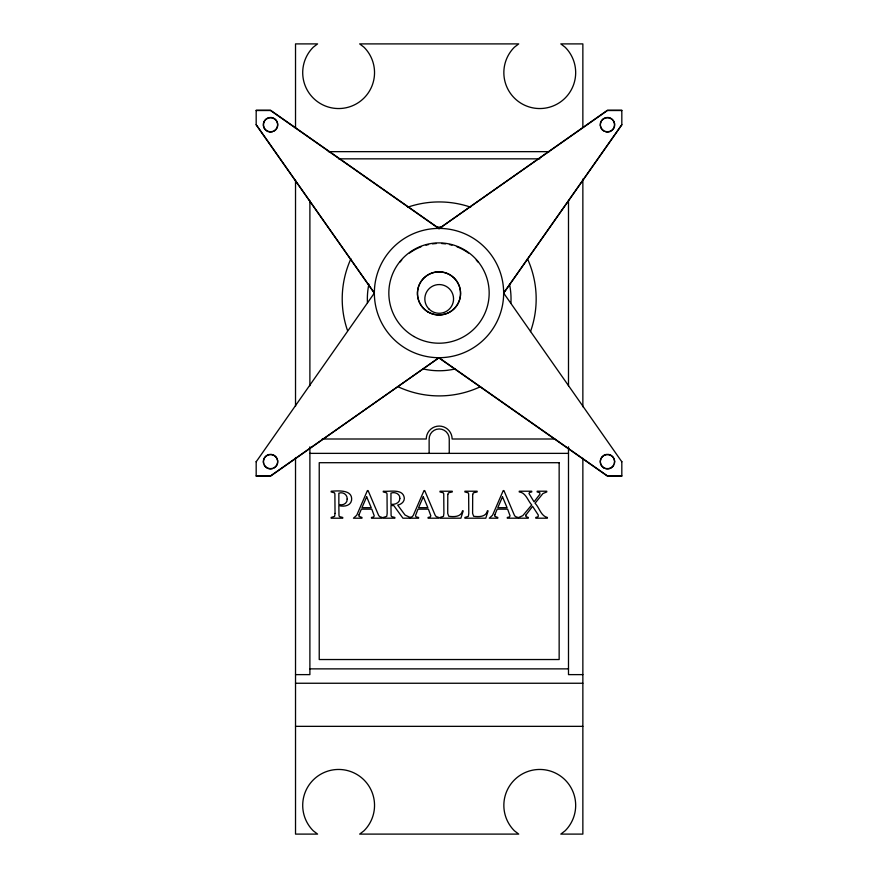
<?xml version="1.0" encoding="UTF-8"?>
<svg xmlns="http://www.w3.org/2000/svg" width="878" height="878" viewBox="0 0 878 878"><rect width="100%" height="100%" fill="white"/><g stroke="black" fill="none" stroke-linecap="round" stroke-linejoin="round"><path stroke-width="1.32" d="M256.178 461.784L374.346 293.065L256.178 124.61M621.822 461.784L503.654 293.065A64.654 64.654 0 0 0 406.679 237.06A64.654 64.654 0 0 0 406.679 349.038A64.654 64.654 0 0 0 503.654 293.054L621.822 124.61M256.178 110.518L270.545 110.518L439 228.686L607.455 110.244L621.822 110.244L621.822 124.885L503.654 293.065M439 228.686L607.455 110.518L621.822 110.518M256.178 475.876L270.545 475.876L439 357.708L607.455 475.876L621.822 475.876M256.178 461.51L256.178 476.15L270.545 476.15L439 357.708M410.125 517.46L412.276 516.681L413.34 515.243L424.019 490.593L424.711 490.593L435.181 515.276L436.157 516.56L438.737 517.46L438.737 518.196L428.091 518.196L428.091 517.46L430.275 516.923L430.835 515.814L428.409 509.163L417.961 509.163L415.459 515.77L416.04 516.857L418.586 517.46L418.586 518.196L402.925 518.196L393.794 505.585L390.962 505.585L391.105 515.485L391.522 516.582L394.848 517.46L394.848 518.196L383.28 518.196L383.28 517.46L386.748 516.352L387.165 513.421L387.022 493.93L386.605 492.832L383.28 491.954L383.28 491.219C389.766 491.932 403.189 488.234 404.33 498.155C404.462 501.865 401.092 504.521 397.69 505.069L405.032 515.024L410.125 517.46L410.125 518.196M439 228.412L270.545 110.244L256.178 110.244L256.178 124.885L374.346 293.065M328.361 151.653L549.343 151.653M338.623 158.841L539.761 158.841M322.204 439L426.258 439A12.929 12.929 0 0 1 439.187 426.071A12.929 12.929 0 0 1 452.126 439L554.808 439M309.89 453.366L568.494 453.366M439 357.983L607.455 476.15L621.822 476.15L621.822 461.51M309.89 668.871L568.494 668.871M295.524 674.622L309.89 674.622L309.89 446.836M582.86 674.622L568.494 674.622L568.494 446.836M295.524 683.249L582.86 683.249M295.524 726.347L582.86 726.347M582.86 127.101L582.86 43.9L560.812 43.9L565.158 47.236A35.921 35.921 0 0 1 565.158 98.029A35.921 35.921 0 0 1 514.365 98.029A35.921 35.921 0 0 1 514.365 47.236L518.711 43.9L359.673 43.9L364.019 47.236A35.921 35.921 0 0 1 364.019 98.029A35.921 35.921 0 0 1 313.226 98.029A35.921 35.921 0 0 1 313.226 47.236L317.573 43.9L295.524 43.9L295.524 128.462M582.86 179.035L582.86 406.766M582.86 458.316L582.86 834.1L560.812 834.1L565.158 830.764A35.921 35.921 0 0 0 565.158 779.971A35.921 35.921 0 0 0 514.365 779.971A35.921 35.921 0 0 0 514.365 830.764L518.711 834.1L359.673 834.1L364.019 830.764A35.921 35.921 0 0 0 364.019 779.971A35.921 35.921 0 0 0 313.226 779.971A35.921 35.921 0 0 0 313.226 830.764L317.573 834.1L295.524 834.1L295.524 457.515M568.494 200.941L568.494 385.76M449.251 453.366L449.251 439A10.053 10.053 0 0 0 439.187 428.947A10.053 10.053 0 0 0 429.133 439L429.133 453.366M309.89 200.941L309.89 385.76M295.524 180.407L295.524 406.294M400.017 262.039A50.167 50.156 0 0 1 401.729 260.042M409.521 253.029A50.167 50.156 0 0 1 421.034 246.784M426.017 245.16A50.167 50.156 0 0 1 428.552 244.556M432.448 243.886A50.167 50.156 0 0 1 436.388 243.524M441.612 243.524A50.167 50.156 0 0 1 445.552 243.886M449.448 244.556A50.167 50.156 0 0 1 451.983 245.16M456.966 246.784A50.167 50.156 0 0 1 468.479 253.029M476.271 260.042A50.167 50.156 0 0 1 477.983 262.039M272.399 131.832A7.189 7.189 0 0 1 263.466 123.644A7.189 7.189 0 0 1 274.66 119.002A7.189 7.189 0 0 1 274.134 131.107M603.866 131.107A7.189 7.189 0 0 1 603.34 119.002A7.189 7.189 0 0 1 614.534 123.644A7.189 7.189 0 0 1 605.6 131.832M613.678 465.373A7.189 7.189 0 0 1 605.6 468.72M603.866 468.007A7.189 7.189 0 0 1 600.947 458.755A7.189 7.189 0 0 1 609.914 455.034A7.189 7.189 0 0 1 614.391 463.65M263.609 463.65A7.189 7.189 0 0 1 268.086 455.034A7.189 7.189 0 0 1 277.053 458.755A7.189 7.189 0 0 1 274.134 468.007M272.399 468.72A7.189 7.189 0 0 1 264.322 465.373M509.514 284.231A71.831 71.831 0 0 1 510.919 302.921M455.199 368.947A71.831 71.831 0 0 1 423.185 368.947M367.465 302.921A71.831 71.831 0 0 1 368.87 284.231M436.52 227.128A71.831 71.831 0 0 1 441.853 227.128M527.448 258.725A96.975 96.975 0 0 1 530.477 331.643M480.606 386.616A96.975 96.975 0 0 1 397.778 386.616M347.458 330.38A96.975 96.975 0 0 1 350.937 258.725M407.732 207.186A96.975 96.975 0 0 1 470.652 207.186M447.791 494.479L447.714 513.4L448.768 516.286C453.926 516.933 461.093 517.175 462.563 510.733L463.211 510.875L460.906 518.196L440.01 518.196L440.01 517.46L443.478 516.352L443.895 513.4L443.752 493.941L443.335 492.832L440.01 491.954L440.01 491.219L452.236 491.219L452.236 491.954L448.482 492.821L447.791 494.479M472.682 494.479L472.605 513.4L473.659 516.286C478.828 516.933 485.984 517.175 487.455 510.733L488.102 510.875L485.797 518.196L464.901 518.196L464.901 517.46L468.369 516.352L468.786 513.4L468.643 493.941L468.226 492.832L464.901 491.954L464.901 491.219L477.127 491.219L477.127 491.954L473.385 492.821L472.682 494.479M335.034 513.421L334.628 516.352L331.171 517.46L331.171 518.196L342.727 518.196L342.727 517.46L339.402 516.582L338.985 515.485L338.853 505.563C343.561 506.99 350.596 506.046 351.584 500.251C352.868 489.298 337.909 490.846 331.171 491.219L331.171 491.954L334.496 492.832L334.891 493.93L335.034 513.421M399.863 498.419C399.951 502.984 394.815 504.828 390.962 504.323L390.962 493.107C394.815 491.581 400.149 493.809 399.863 498.419M347.183 499.077C347.512 503.522 342.639 505.904 338.853 504.433L338.853 493.206C342.892 491.559 347.545 494.654 347.183 499.077M359.014 514.793L358.992 516.352L361.966 517.46L361.966 518.196L353.472 518.196L356.731 515.243L367.399 490.593L368.101 490.593L378.572 515.276L379.548 516.56L382.128 517.46L382.128 518.196L371.482 518.196L371.482 517.46L373.666 516.923L374.226 515.814L371.8 509.163L361.352 509.163L359.014 514.793M494.841 514.793L494.819 516.352L497.793 517.46L497.793 518.196L489.298 518.196L492.558 515.243L503.226 490.593L503.928 490.593L514.398 515.276L515.375 516.56L517.954 517.46L517.954 518.196L507.308 518.196L507.308 517.46L509.492 516.923L510.052 515.814L507.627 509.163L497.178 509.163L494.841 514.793M525.878 515.123L525.834 516.516L528.282 517.46L528.282 518.196L518.711 518.196L518.711 517.46L522.805 515.649L531.728 504.927C527.799 500.789 525.9 492.58 519.249 491.954L519.249 491.219L531.728 491.219L531.728 491.954L529.544 492.47L528.962 493.48L534.054 501.821L539.871 494.281L539.827 492.723L537.171 491.954L537.171 491.219L546.753 491.219L546.753 491.954L542.922 493.546L535.042 503.259C539.344 507.396 540.804 516.099 547.367 517.46L547.367 518.196L535.789 518.196L535.789 517.46L538.181 516.681L538.269 515.013L532.595 506.343L525.878 515.123M366.664 496.783L361.966 507.693L371.24 507.693L366.664 496.783M423.284 496.783L418.586 507.693L427.86 507.693L423.284 496.783M502.49 496.783L497.793 507.693L507.067 507.693L502.49 496.783M559.154 462.706L319.23 462.706L319.23 659.532L559.154 659.532L559.154 462.706M428.223 311.997A21.555 21.555 0 0 0 460.555 293.34A21.555 21.555 0 0 0 428.223 274.671A21.555 21.555 0 0 0 428.223 311.997M413.922 336.493A50.167 50.156 0 0 0 489.167 293.054A50.167 50.156 0 0 0 413.922 249.615A50.167 50.156 0 0 0 413.922 336.493M265.463 129.692A7.189 7.189 0 0 0 277.481 126.476A7.189 7.189 0 0 0 268.69 117.674A7.189 7.189 0 0 0 265.463 129.692M602.374 129.692A7.189 7.189 0 0 0 614.391 126.476A7.189 7.189 0 0 0 605.6 117.674A7.189 7.189 0 0 0 602.374 129.692M428.223 312.129A21.555 21.555 0 0 0 460.555 293.461A21.555 21.555 0 0 0 428.223 274.803A21.555 21.555 0 0 0 428.223 312.129M603.866 467.733A7.189 7.189 0 0 0 614.644 461.51A7.189 7.189 0 0 0 603.866 455.287A7.189 7.189 0 0 0 603.866 467.733M265.463 466.591A7.189 7.189 0 0 0 277.481 463.375A7.189 7.189 0 0 0 268.69 454.574A7.189 7.189 0 0 0 265.463 466.591M429.035 309.078A14.366 14.366 0 0 0 453.07 302.636A14.366 14.366 0 0 0 435.477 285.043A14.366 14.366 0 0 0 429.035 309.078"/></g></svg>
